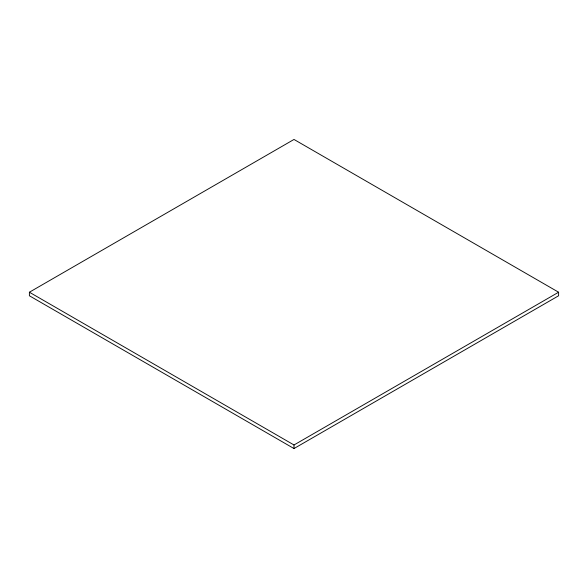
<?xml version="1.0" encoding="UTF-8"?>
<svg xmlns="http://www.w3.org/2000/svg" width="588" height="588" viewBox="0 0 588 588"><rect width="100%" height="100%" fill="white"/><g stroke="black" fill="none" stroke-linecap="round" stroke-linejoin="round"><path stroke-width="0.88" d="M29.4 292.221L294 139.452L558.6 292.221L558.6 295.779L294 448.548L29.4 295.779L29.4 292.221L294 444.984L558.6 292.221M294 444.984L294 448.548"/></g></svg>
